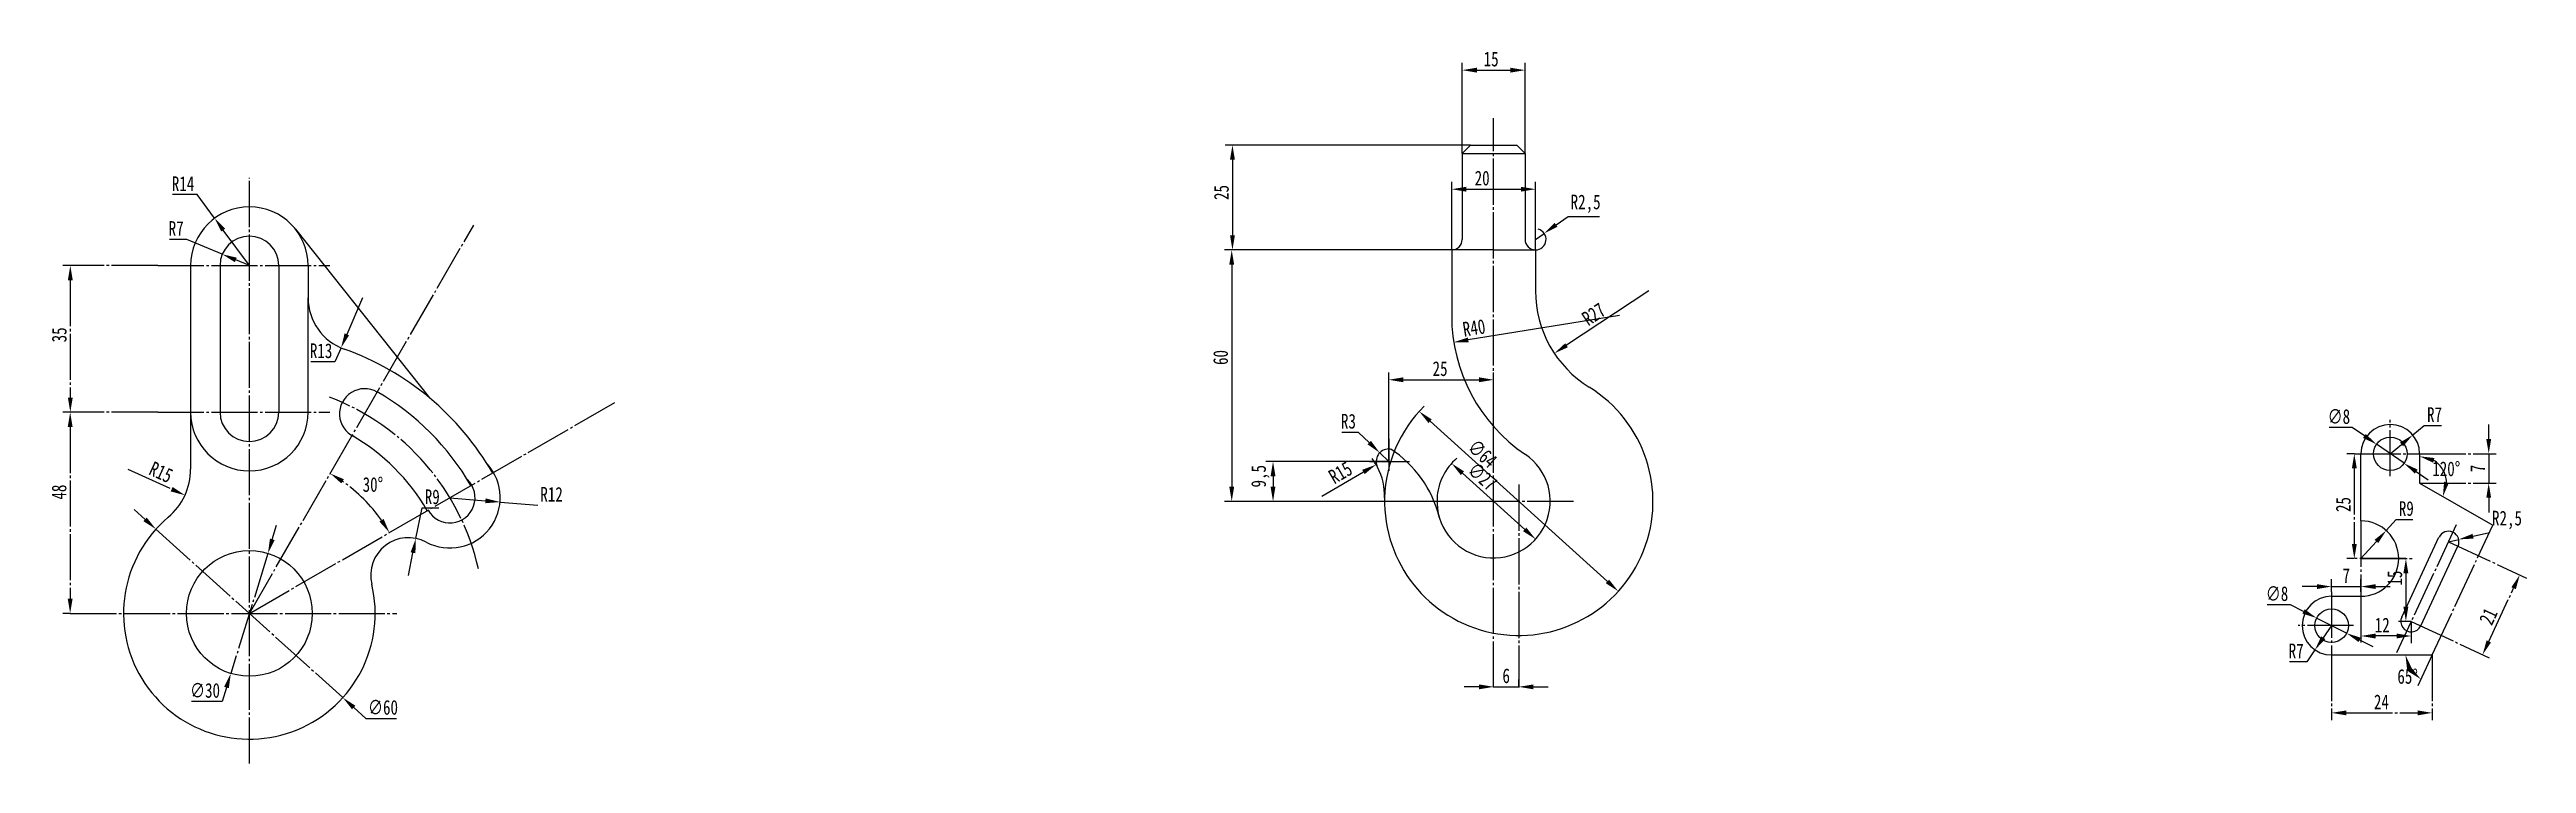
# Model space of a CAD drawing. Header units: millimetres. Extents: x 2720 to 3311, y 1378 to 1549.
import ezdxf

# ---------------------------------------------------------------- set-up
doc = ezdxf.new("R2010")
doc.units = ezdxf.units.MM
doc.linetypes.add('JIS_08_11', pattern=[12.8, 11, -0.6, 0.6, -0.6])
doc.layers.add('中心线', color=9, linetype='JIS_08_11')
doc.styles.add('样式 1', font='')
doc.styles.get('样式 1').set_extended_font_data('HYSWLongFangSong')
doc.dimstyles.new('我的标注', dxfattribs={"dimscale": 1.4, "dimtxt": 2.5, "dimasz": 2.5, "dimexe": 1.25, "dimexo": 0, "dimtad": 1, "dimdec": 1, "dimtxsty": '样式 1', "dimcen": 2.5, "dimadec": 0, "dimazin": 0, "dimtfac": 1, "dimtdec": 1, "dimtmove": 0, "dimatfit": 1, "dimfxl": 1, "dimarcsym": 0})
doc.dimstyles.new('我的标注$2', dxfattribs={"dimscale": 1.4, "dimtxt": 2.5, "dimasz": 2.5, "dimexe": 1.25, "dimexo": 0, "dimtad": 2, "dimtih": 1, "dimtoh": 1, "dimdec": 1, "dimtxsty": '样式 1', "dimcen": 2.5, "dimadec": 0, "dimazin": 0, "dimtfac": 1, "dimtdec": 1, "dimtmove": 0, "dimatfit": 2, "dimfxl": 1, "dimarcsym": 0})
doc.dimstyles.new('我的标注$3', dxfattribs={"dimscale": 1.4, "dimtxt": 2.5, "dimasz": 2.5, "dimexe": 1.25, "dimexo": 0, "dimtad": 1, "dimtoh": 1, "dimdec": 1, "dimtxsty": '样式 1', "dimcen": 2.5, "dimadec": 0, "dimazin": 0, "dimtfac": 1, "dimtdec": 1, "dimtmove": 0, "dimatfit": 1, "dimfxl": 1, "dimarcsym": 0})
doc.dimstyles.new('我的标注$4', dxfattribs={"dimscale": 1.4, "dimtxt": 2.5, "dimasz": 2.5, "dimexe": 1.25, "dimexo": 0, "dimtad": 1, "dimtoh": 1, "dimdec": 1, "dimtxsty": '样式 1', "dimcen": 2.5, "dimadec": 0, "dimazin": 0, "dimtfac": 1, "dimtdec": 1, "dimtmove": 0, "dimatfit": 2, "dimfxl": 1, "dimarcsym": 0})

# ---------------------------------------------------------------- blocks, each defined once
blk = doc.blocks.new('*D2')
at = {"layer": 'Defpoints', "color": 0, "transparency": 16777216}
for p in [(2772.21, 1428.58), (2763.36, 1399.91)]:
    blk.add_point(p, dxfattribs=at)
at = {"layer": '中心线', "color": 0, "lineweight": -2, "transparency": 16777216}
for p, q in [((2773.24, 1431.92), (2774.28, 1435.27)), ((2772.21, 1428.58), (2763.36, 1399.91)), ((2762.32, 1396.57), (2761.29, 1393.23)), ((2761.29, 1393.23), (2754, 1393.23))]:
    blk.add_line(p, q, dxfattribs=at)
at = {"layer": '中心线', "color": 0, "transparency": 16777216}
for points in [[(2772.69, 1432.09), (2773.8, 1431.75), (2772.21, 1428.58)], [(2761.77, 1396.74), (2762.88, 1396.4), (2763.36, 1399.91)]]:
    blk.add_solid(points, dxfattribs=at)
at = {"layer": '中心线', "color": 0, "transparency": 16777216, "insert": (2757.21, 1395.85), "char_height": 3.5, "attachment_point": 5, "style": '样式 1'}
blk.add_mtext('∅30', dxfattribs=at)
blk = doc.blocks.new('*D3')
at = {"layer": 'Defpoints', "color": 0, "transparency": 16777216}
for p in [(2745.51, 1434.34), (2790.06, 1394.15)]:
    blk.add_point(p, dxfattribs=at)
at = {"layer": '中心线', "color": 0, "lineweight": -2, "transparency": 16777216}
for p, q in [((2742.91, 1436.69), (2740.31, 1439.03)), ((2745.51, 1434.34), (2790.06, 1394.15)), ((2792.66, 1391.81), (2795.57, 1389.18)), ((2795.57, 1389.18), (2802.86, 1389.18))]:
    blk.add_line(p, q, dxfattribs=at)
at = {"layer": '中心线', "color": 0, "transparency": 16777216}
for points in [[(2743.3, 1437.12), (2742.52, 1436.25), (2745.51, 1434.34)], [(2793.05, 1392.24), (2792.27, 1391.37), (2790.06, 1394.15)]]:
    blk.add_solid(points, dxfattribs=at)
at = {"layer": '中心线', "color": 0, "transparency": 16777216, "insert": (2799.65, 1391.81), "char_height": 3.5, "attachment_point": 5, "style": '样式 1'}
blk.add_mtext('∅60', dxfattribs=at)
blk = doc.blocks.new('*D4')
at = {"layer": 'Defpoints', "color": 0, "transparency": 16777216}
for p in [(2761.32, 1499.94), (2767.78, 1497.25)]:
    blk.add_point(p, dxfattribs=at)
at = {"layer": '中心线', "color": 0, "lineweight": -2, "transparency": 16777216}
for p, q in [((2752.84, 1503.47), (2748.71, 1503.47)), ((2761.32, 1499.94), (2752.84, 1503.47)), ((2767.78, 1497.25), (2764.55, 1498.59))]:
    blk.add_line(p, q, dxfattribs=at)
at = {"layer": '中心线', "color": 0, "transparency": 16777216}
blk.add_solid([(2764.78, 1499.13), (2764.33, 1498.05), (2761.32, 1499.94)], dxfattribs=at)
at = {"layer": '中心线', "color": 0, "transparency": 16777216, "insert": (2750.33, 1506.09), "char_height": 3.5, "attachment_point": 5, "style": '样式 1'}
blk.add_mtext('R7', dxfattribs=at)
blk = doc.blocks.new('*D5')
at = {"layer": 'Defpoints', "color": 0, "transparency": 16777216}
for p in [(2759.49, 1508.52), (2767.78, 1497.25)]:
    blk.add_point(p, dxfattribs=at)
at = {"layer": '中心线', "color": 0, "lineweight": -2, "transparency": 16777216}
for p, q in [((2755.34, 1514.16), (2749.46, 1514.16)), ((2759.49, 1508.52), (2755.34, 1514.16)), ((2767.78, 1497.25), (2761.56, 1505.7))]:
    blk.add_line(p, q, dxfattribs=at)
at = {"layer": '中心线', "color": 0, "transparency": 16777216}
blk.add_solid([(2762.03, 1506.05), (2761.09, 1505.36), (2759.49, 1508.52)], dxfattribs=at)
at = {"layer": '中心线', "color": 0, "transparency": 16777216, "insert": (2751.96, 1516.78), "char_height": 3.5, "attachment_point": 5, "style": '样式 1'}
blk.add_mtext('R14', dxfattribs=at)
blk = doc.blocks.new('*D6')
at = {"layer": 'Defpoints', "color": 0, "transparency": 16777216}
for p in [(2815.6, 1441.85), (2827.56, 1440.82)]:
    blk.add_point(p, dxfattribs=at)
at = {"layer": '中心线', "color": 0, "lineweight": -2, "transparency": 16777216}
for p, q in [((2815.6, 1441.85), (2824.07, 1441.12)), ((2827.56, 1440.82), (2836.55, 1440.05))]:
    blk.add_line(p, q, dxfattribs=at)
at = {"layer": '中心线', "color": 0, "transparency": 16777216}
blk.add_solid([(2824.12, 1441.7), (2824.02, 1440.54), (2827.56, 1440.82)], dxfattribs=at)
at = {"layer": '中心线', "color": 0, "transparency": 16777216, "insert": (2839.85, 1442.67), "char_height": 3.5, "attachment_point": 5, "style": '样式 1'}
blk.add_mtext('R12', dxfattribs=at)
blk = doc.blocks.new('*D7')
at = {"layer": 'Defpoints', "color": 0, "transparency": 16777216}
for p in [(2821.28, 1506.91), (2855.01, 1464.61), (2797.32, 1439.03), (2767.78, 1414.25), (2767.78, 1414.25)]:
    blk.add_point(p, dxfattribs=at)
at = {"layer": '中心线', "color": 0, "lineweight": -2, "transparency": 16777216}
blk.add_arc((2767.78, 1414.25), 38.56, 35.20211, 54.79789, dxfattribs=at)
at = {"layer": '中心线', "color": 0, "transparency": 16777216}
for points in [[(2789.7, 1445.27), (2790.33, 1446.25), (2787.07, 1447.64)], [(2799.79, 1436.79), (2798.8, 1436.16), (2801.18, 1433.53)]]:
    blk.add_solid(points, dxfattribs=at)
at = {"layer": '中心线', "color": 0, "transparency": 16777216, "insert": (2797.24, 1444.98), "char_height": 3.5, "attachment_point": 5, "style": '样式 1'}
blk.add_mtext('30°', dxfattribs=at)
blk = doc.blocks.new('*D8')
at = {"layer": 'Defpoints', "color": 0, "transparency": 16777216}
for p in [(2794.78, 1489.55), (2789.64, 1477.61)]:
    blk.add_point(p, dxfattribs=at)
at = {"layer": '中心线', "color": 0, "lineweight": -2, "transparency": 16777216}
for p, q in [((2794.78, 1489.55), (2791.02, 1480.83)), ((2789.64, 1477.61), (2788.2, 1474.27)), ((2788.2, 1474.27), (2782.45, 1474.27))]:
    blk.add_line(p, q, dxfattribs=at)
at = {"layer": '中心线', "color": 0, "transparency": 16777216}
blk.add_solid([(2790.49, 1481.06), (2791.56, 1480.6), (2789.64, 1477.61)], dxfattribs=at)
at = {"layer": '中心线', "color": 0, "transparency": 16777216, "insert": (2784.89, 1476.89), "char_height": 3.5, "attachment_point": 5, "style": '样式 1'}
blk.add_mtext('R13', dxfattribs=at)
blk = doc.blocks.new('*D9')
at = {"layer": 'Defpoints', "color": 0, "transparency": 16777216}
for p in [(2807.49, 1432.15), (2805.71, 1423.33)]:
    blk.add_point(p, dxfattribs=at)
at = {"layer": '中心线', "color": 0, "lineweight": -2, "transparency": 16777216}
for p, q in [((2807.49, 1432.15), (2808.95, 1439.43)), ((2808.95, 1439.43), (2812.97, 1439.43)), ((2805.71, 1423.33), (2806.8, 1428.72))]:
    blk.add_line(p, q, dxfattribs=at)
at = {"layer": '中心线', "color": 0, "transparency": 16777216}
blk.add_solid([(2806.22, 1428.83), (2807.37, 1428.6), (2807.49, 1432.15)], dxfattribs=at)
at = {"layer": '中心线', "color": 0, "transparency": 16777216, "insert": (2811.4, 1442.05), "char_height": 3.5, "attachment_point": 5, "style": '样式 1'}
blk.add_mtext('R9', dxfattribs=at)
blk = doc.blocks.new('*D10')
at = {"layer": 'Defpoints', "color": 0, "transparency": 16777216}
for p in [(2738.78, 1448.66), (2752.44, 1442.44)]:
    blk.add_point(p, dxfattribs=at)
at = {"layer": '中心线', "color": 0, "lineweight": -2, "transparency": 16777216}
blk.add_line((2738.78, 1448.66), (2749.25, 1443.89), dxfattribs=at)
at = {"layer": '中心线', "color": 0, "transparency": 16777216}
blk.add_solid([(2749.49, 1444.42), (2749.01, 1443.36), (2752.44, 1442.44)], dxfattribs=at)
at = {"layer": '中心线', "color": 0, "transparency": 16777216, "insert": (2746.71, 1447.93), "char_height": 3.5, "attachment_point": 5, "rotation": 335.51103, "style": '样式 1'}
blk.add_mtext('R15', dxfattribs=at)
blk = doc.blocks.new('*D11')
at = {"layer": 'Defpoints', "color": 0, "transparency": 16777216}
for p in [(2725.08, 1497.25), (2725.08, 1462.25), (2725.08, 1462.25)]:
    blk.add_point(p, dxfattribs=at)
at = {"layer": '中心线', "color": 0, "lineweight": -2, "transparency": 16777216}
for p, q in [((2725.08, 1497.25), (2723.33, 1497.25)), ((2725.08, 1493.75), (2725.08, 1465.75)), ((2725.08, 1462.25), (2723.33, 1462.25))]:
    blk.add_line(p, q, dxfattribs=at)
at = {"layer": '中心线', "color": 0, "transparency": 16777216}
for points in [[(2724.5, 1493.75), (2725.66, 1493.75), (2725.08, 1497.25)], [(2724.5, 1465.75), (2725.66, 1465.75), (2725.08, 1462.25)]]:
    blk.add_solid(points, dxfattribs=at)
at = {"layer": '中心线', "color": 0, "transparency": 16777216, "insert": (2722.46, 1480.71), "char_height": 3.5, "attachment_point": 5, "rotation": 90, "style": '样式 1'}
blk.add_mtext('35', dxfattribs=at)
blk = doc.blocks.new('*D12')
at = {"layer": 'Defpoints', "color": 0, "transparency": 16777216}
for p in [(2725.08, 1462.25), (2725.05, 1414.25), (2725.08, 1414.25)]:
    blk.add_point(p, dxfattribs=at)
at = {"layer": '中心线', "color": 0, "lineweight": -2, "transparency": 16777216}
for p, q in [((2725.08, 1462.25), (2723.3, 1462.25)), ((2725.05, 1458.75), (2725.05, 1417.75)), ((2725.08, 1414.25), (2723.3, 1414.25))]:
    blk.add_line(p, q, dxfattribs=at)
at = {"layer": '中心线', "color": 0, "transparency": 16777216}
for points in [[(2724.47, 1458.75), (2725.63, 1458.75), (2725.05, 1462.25)], [(2724.47, 1417.75), (2725.63, 1417.75), (2725.05, 1414.25)]]:
    blk.add_solid(points, dxfattribs=at)
at = {"layer": '中心线', "color": 0, "transparency": 16777216, "insert": (2722.42, 1443.19), "char_height": 3.5, "attachment_point": 5, "rotation": 90, "style": '样式 1'}
blk.add_mtext('48', dxfattribs=at)
blk = doc.blocks.new('*D13')
at = {"layer": 'Defpoints', "color": 0, "transparency": 16777216}
for p in [(3275.03, 1454.6), (3281.62, 1450.06)]:
    blk.add_point(p, dxfattribs=at)
at = {"layer": '中心线', "color": 0, "lineweight": -2, "transparency": 16777216}
for p, q in [((3269.26, 1458.57), (3263.73, 1458.57)), ((3272.15, 1456.59), (3269.26, 1458.57)), ((3281.62, 1450.06), (3275.03, 1454.6)), ((3284.5, 1448.08), (3287.38, 1446.09))]:
    blk.add_line(p, q, dxfattribs=at)
at = {"layer": '中心线', "color": 0, "transparency": 16777216}
for points in [[(3272.48, 1457.07), (3271.82, 1456.11), (3275.03, 1454.6)], [(3284.83, 1448.56), (3284.17, 1447.6), (3281.62, 1450.06)]]:
    blk.add_solid(points, dxfattribs=at)
at = {"layer": '中心线', "color": 0, "transparency": 16777216, "insert": (3266.06, 1461.2), "char_height": 3.5, "attachment_point": 5, "style": '样式 1'}
blk.add_mtext('∅8', dxfattribs=at)
blk = doc.blocks.new('*D14')
at = {"layer": 'Defpoints', "color": 0, "transparency": 16777216}
for p in [(3283.69, 1456.83), (3278.32, 1452.33)]:
    blk.add_point(p, dxfattribs=at)
at = {"layer": '中心线', "color": 0, "lineweight": -2, "transparency": 16777216}
for p, q in [((3283.69, 1456.83), (3286.37, 1459.07)), ((3286.37, 1459.07), (3290.5, 1459.07)), ((3278.32, 1452.33), (3281.01, 1454.58))]:
    blk.add_line(p, q, dxfattribs=at)
at = {"layer": '中心线', "color": 0, "transparency": 16777216}
blk.add_solid([(3280.63, 1455.03), (3281.38, 1454.13), (3283.69, 1456.83)], dxfattribs=at)
at = {"layer": '中心线', "color": 0, "transparency": 16777216, "insert": (3288.87, 1461.7), "char_height": 3.5, "attachment_point": 5, "style": '样式 1'}
blk.add_mtext('R7', dxfattribs=at)
blk = doc.blocks.new('*D15')
at = {"layer": 'Defpoints', "color": 0, "transparency": 16777216}
for p in [(3269.8, 1452.33), (3269.74, 1427.33), (3269.74, 1427.33)]:
    blk.add_point(p, dxfattribs=at)
at = {"layer": '中心线', "color": 0, "lineweight": -2, "transparency": 16777216}
for p, q in [((3269.8, 1452.33), (3267.99, 1452.33)), ((3269.74, 1448.83), (3269.74, 1430.83)), ((3269.74, 1427.33), (3267.99, 1427.33))]:
    blk.add_line(p, q, dxfattribs=at)
at = {"layer": '中心线', "color": 0, "transparency": 16777216}
for points in [[(3269.16, 1448.83), (3270.33, 1448.83), (3269.74, 1452.33)], [(3269.16, 1430.83), (3270.33, 1430.83), (3269.74, 1427.33)]]:
    blk.add_solid(points, dxfattribs=at)
at = {"layer": '中心线', "color": 0, "transparency": 16777216, "insert": (3267.12, 1440.23), "char_height": 3.5, "attachment_point": 5, "rotation": 90, "style": '样式 1'}
blk.add_mtext('25', dxfattribs=at)
blk = doc.blocks.new('*D16')
at = {"layer": 'Defpoints', "color": 0, "transparency": 16777216}
for p in [(3285.32, 1452.33), (3289.43, 1450.23), (3285.32, 1445.33), (3285.32, 1445.33), (3305.33, 1433.78)]:
    blk.add_point(p, dxfattribs=at)
at = {"layer": '中心线', "color": 0, "lineweight": -2, "transparency": 16777216}
blk.add_arc((3285.32, 1445.33), 6.4, 1.75094, 58.24906, dxfattribs=at)
at = {"layer": '中心线', "color": 0, "transparency": 16777216}
for points in [[(3288.53, 1450.21), (3288.85, 1451.33), (3285.32, 1451.73)], [(3292.28, 1445.39), (3291.15, 1445.67), (3290.86, 1442.13)]]:
    blk.add_solid(points, dxfattribs=at)
at = {"layer": '中心线', "color": 0, "transparency": 16777216, "insert": (3291.67, 1448.72), "char_height": 3.5, "attachment_point": 5, "style": '样式 1'}
blk.add_mtext('120°', dxfattribs=at)
blk = doc.blocks.new('*D17')
at = {"layer": 'Defpoints', "color": 0, "transparency": 16777216}
for p in [(3285.32, 1452.33), (3285.32, 1445.33), (3301.79, 1445.33)]:
    blk.add_point(p, dxfattribs=at)
at = {"layer": '中心线', "color": 0, "lineweight": -2, "transparency": 16777216}
for p, q in [((3301.79, 1455.83), (3301.79, 1459.33)), ((3285.32, 1452.33), (3303.54, 1452.33)), ((3301.79, 1452.33), (3301.79, 1445.33)), ((3285.32, 1445.33), (3303.54, 1445.33)), ((3301.79, 1441.83), (3301.79, 1438.33))]:
    blk.add_line(p, q, dxfattribs=at)
at = {"layer": '中心线', "color": 0, "transparency": 16777216}
for points in [[(3301.21, 1455.83), (3302.37, 1455.83), (3301.79, 1452.33)], [(3301.21, 1441.83), (3302.37, 1441.83), (3301.79, 1445.33)]]:
    blk.add_solid(points, dxfattribs=at)
at = {"layer": '中心线', "color": 0, "transparency": 16777216, "insert": (3299.16, 1448.83), "char_height": 3.5, "attachment_point": 5, "rotation": 90, "style": '样式 1'}
blk.add_mtext('7', dxfattribs=at)
blk = doc.blocks.new('*D18')
at = {"layer": 'Defpoints', "color": 0, "transparency": 16777216}
for p in [(3264.32, 1419.39), (3271.32, 1420.65), (3271.32, 1419.39)]:
    blk.add_point(p, dxfattribs=at)
at = {"layer": '中心线', "color": 0, "lineweight": -2, "transparency": 16777216}
for p, q in [((3260.82, 1420.65), (3257.32, 1420.65)), ((3264.32, 1419.39), (3264.32, 1422.4)), ((3264.32, 1420.65), (3271.32, 1420.65)), ((3271.32, 1419.39), (3271.32, 1422.4)), ((3274.82, 1420.65), (3278.32, 1420.65))]:
    blk.add_line(p, q, dxfattribs=at)
at = {"layer": '中心线', "color": 0, "transparency": 16777216}
for points in [[(3260.82, 1421.23), (3260.82, 1420.07), (3264.32, 1420.65)], [(3274.82, 1421.23), (3274.82, 1420.07), (3271.32, 1420.65)]]:
    blk.add_solid(points, dxfattribs=at)
at = {"layer": '中心线', "color": 0, "transparency": 16777216, "insert": (3267.82, 1423.28), "char_height": 3.5, "attachment_point": 5, "style": '样式 1'}
blk.add_mtext('7', dxfattribs=at)
blk = doc.blocks.new('*D19')
at = {"layer": 'Defpoints', "color": 0, "transparency": 16777216}
for p in [(3260.76, 1413.14), (3267.89, 1409.52)]:
    blk.add_point(p, dxfattribs=at)
at = {"layer": '中心线', "color": 0, "lineweight": -2, "transparency": 16777216}
for p, q in [((3254.51, 1416.31), (3248.98, 1416.31)), ((3257.64, 1414.73), (3254.51, 1416.31)), ((3267.89, 1409.52), (3260.76, 1413.14)), ((3271.01, 1407.94), (3274.13, 1406.35))]:
    blk.add_line(p, q, dxfattribs=at)
at = {"layer": '中心线', "color": 0, "transparency": 16777216}
for points in [[(3257.9, 1415.25), (3257.37, 1414.21), (3260.76, 1413.14)], [(3271.27, 1408.46), (3270.75, 1407.42), (3267.89, 1409.52)]]:
    blk.add_solid(points, dxfattribs=at)
at = {"layer": '中心线', "color": 0, "transparency": 16777216, "insert": (3251.31, 1418.94), "char_height": 3.5, "attachment_point": 5, "style": '样式 1'}
blk.add_mtext('∅8', dxfattribs=at)
blk = doc.blocks.new('*D20')
at = {"layer": 'Defpoints', "color": 0, "transparency": 16777216}
for p in [(3264.32, 1411.33), (3260.36, 1405.56)]:
    blk.add_point(p, dxfattribs=at)
at = {"layer": '中心线', "color": 0, "lineweight": -2, "transparency": 16777216}
for p, q in [((3264.32, 1411.33), (3262.34, 1408.45)), ((3258.38, 1402.67), (3254.26, 1402.67)), ((3260.36, 1405.56), (3258.38, 1402.67))]:
    blk.add_line(p, q, dxfattribs=at)
at = {"layer": '中心线', "color": 0, "transparency": 16777216}
blk.add_solid([(3261.86, 1408.78), (3262.82, 1408.12), (3260.36, 1405.56)], dxfattribs=at)
at = {"layer": '中心线', "color": 0, "transparency": 16777216, "insert": (3255.88, 1405.3), "char_height": 3.5, "attachment_point": 5, "style": '样式 1'}
blk.add_mtext('R7', dxfattribs=at)
blk = doc.blocks.new('*D21')
at = {"layer": 'Defpoints', "color": 0, "transparency": 16777216}
for p in [(3264.32, 1404.33), (3288.32, 1404.33), (3288.32, 1390.52)]:
    blk.add_point(p, dxfattribs=at)
at = {"layer": '中心线', "color": 0, "lineweight": -2, "transparency": 16777216}
for p, q in [((3264.32, 1404.33), (3264.32, 1388.77)), ((3288.32, 1404.33), (3288.32, 1388.77)), ((3267.82, 1390.52), (3284.82, 1390.52))]:
    blk.add_line(p, q, dxfattribs=at)
at = {"layer": '中心线', "color": 0, "transparency": 16777216}
for points in [[(3267.82, 1391.1), (3267.82, 1389.93), (3264.32, 1390.52)], [(3284.82, 1391.1), (3284.82, 1389.93), (3288.32, 1390.52)]]:
    blk.add_solid(points, dxfattribs=at)
at = {"layer": '中心线', "color": 0, "transparency": 16777216, "insert": (3276.2, 1393.14), "char_height": 3.5, "attachment_point": 5, "style": '样式 1'}
blk.add_mtext('24', dxfattribs=at)
blk = doc.blocks.new('*D22')
at = {"layer": 'Defpoints', "color": 0, "transparency": 16777216}
for p in [(3292.2, 1431.36), (3309.2, 1423.43), (3283.32, 1412.33)]:
    blk.add_point(p, dxfattribs=at)
at = {"layer": '中心线', "color": 0, "lineweight": -2, "transparency": 16777216}
for p, q in [((3292.2, 1431.36), (3310.79, 1422.69)), ((3301.81, 1407.57), (3307.73, 1420.26)), ((3283.32, 1412.33), (3301.92, 1403.66))]:
    blk.add_line(p, q, dxfattribs=at)
at = {"layer": '中心线', "color": 0, "transparency": 16777216}
for points in [[(3307.2, 1420.51), (3308.25, 1420.02), (3309.2, 1423.43)], [(3301.28, 1407.82), (3302.34, 1407.33), (3300.33, 1404.4)]]:
    blk.add_solid(points, dxfattribs=at)
at = {"layer": '中心线', "color": 0, "transparency": 16777216, "insert": (3301.69, 1413.53), "char_height": 3.5, "attachment_point": 5, "rotation": 65, "style": '样式 1'}
blk.add_mtext('21', dxfattribs=at)
blk = doc.blocks.new('*D23')
at = {"layer": 'Defpoints', "color": 0, "transparency": 16777216}
for p in [(3277.34, 1434.02), (3271.32, 1427.33)]:
    blk.add_point(p, dxfattribs=at)
at = {"layer": '中心线', "color": 0, "lineweight": -2, "transparency": 16777216}
for p, q in [((3277.34, 1434.02), (3279.69, 1436.62)), ((3279.69, 1436.62), (3283.71, 1436.62)), ((3271.32, 1427.33), (3275, 1431.42))]:
    blk.add_line(p, q, dxfattribs=at)
at = {"layer": '中心线', "color": 0, "transparency": 16777216}
blk.add_solid([(3274.57, 1431.81), (3275.44, 1431.03), (3277.34, 1434.02)], dxfattribs=at)
at = {"layer": '中心线', "color": 0, "transparency": 16777216, "insert": (3282.14, 1439.25), "char_height": 3.5, "attachment_point": 5, "style": '样式 1'}
blk.add_mtext('R9', dxfattribs=at)
blk = doc.blocks.new('*D24')
at = {"layer": 'Defpoints', "color": 0, "transparency": 16777216}
for p in [(3271.32, 1418.33), (3283.32, 1412.33), (3271.32, 1408.86)]:
    blk.add_point(p, dxfattribs=at)
at = {"layer": '中心线', "color": 0, "lineweight": -2, "transparency": 16777216}
for p, q in [((3271.32, 1418.33), (3271.32, 1407.11)), ((3283.32, 1412.33), (3283.32, 1407.11)), ((3279.82, 1408.86), (3274.82, 1408.86))]:
    blk.add_line(p, q, dxfattribs=at)
at = {"layer": '中心线', "color": 0, "transparency": 16777216}
for points in [[(3274.82, 1409.44), (3274.82, 1408.27), (3271.32, 1408.86)], [(3279.82, 1409.44), (3279.82, 1408.27), (3283.32, 1408.86)]]:
    blk.add_solid(points, dxfattribs=at)
at = {"layer": '中心线', "color": 0, "transparency": 16777216, "insert": (3276.4, 1411.48), "char_height": 3.5, "attachment_point": 5, "style": '样式 1'}
blk.add_mtext('12', dxfattribs=at)
blk = doc.blocks.new('*D25')
at = {"layer": 'Defpoints', "color": 0, "transparency": 16777216}
for p in [(3271.32, 1427.33), (3282.04, 1412.33), (3283.32, 1412.33)]:
    blk.add_point(p, dxfattribs=at)
at = {"layer": '中心线', "color": 0, "lineweight": -2, "transparency": 16777216}
for p, q in [((3271.32, 1427.33), (3283.79, 1427.33)), ((3282.04, 1423.83), (3282.04, 1415.83)), ((3283.32, 1412.33), (3280.29, 1412.33))]:
    blk.add_line(p, q, dxfattribs=at)
at = {"layer": '中心线', "color": 0, "transparency": 16777216}
for points in [[(3281.45, 1423.83), (3282.62, 1423.83), (3282.04, 1427.33)], [(3281.45, 1415.83), (3282.62, 1415.83), (3282.04, 1412.33)]]:
    blk.add_solid(points, dxfattribs=at)
at = {"layer": '中心线', "color": 0, "transparency": 16777216, "insert": (3279.41, 1422.68), "char_height": 3.5, "attachment_point": 5, "rotation": 90, "style": '样式 1'}
blk.add_mtext('15', dxfattribs=at)
blk = doc.blocks.new('*D26')
at = {"layer": 'Defpoints', "color": 0, "transparency": 16777216}
for p in [(3302.75, 1435.27), (3264.32, 1404.33), (3283.68, 1399.95), (3288.32, 1404.33), (3288.32, 1404.33)]:
    blk.add_point(p, dxfattribs=at)
at = {"layer": '中心线', "color": 0, "lineweight": -2, "transparency": 16777216}
blk.add_line((3288.32, 1404.33), (3284.88, 1396.96), dxfattribs=at)
blk.add_arc((3288.32, 1404.33), 6.39, 211.80918, 213.19082, dxfattribs=at)
at = {"layer": '中心线', "color": 0, "transparency": 16777216}
for points in [[(3282.33, 1400.81), (3283.46, 1401.13), (3281.94, 1404.33)], [(3283.36, 1401.28), (3282.6, 1400.4), (3285.62, 1398.54)]]:
    blk.add_solid(points, dxfattribs=at)
at = {"layer": '中心线', "color": 0, "transparency": 16777216, "insert": (3282.45, 1399.19), "char_height": 3.5, "attachment_point": 5, "style": '样式 1'}
blk.add_mtext('65°', dxfattribs=at)
blk = doc.blocks.new('*D27')
at = {"layer": 'Defpoints', "color": 0, "transparency": 16777216}
for p in [(3292.2, 1431.36), (3294.64, 1431.91)]:
    blk.add_point(p, dxfattribs=at)
at = {"layer": '中心线', "color": 0, "lineweight": -2, "transparency": 16777216}
for p, q in [((3292.2, 1431.36), (3294.64, 1431.91)), ((3298.05, 1432.67), (3301.97, 1433.54))]:
    blk.add_line(p, q, dxfattribs=at)
at = {"layer": '中心线', "color": 0, "transparency": 16777216}
blk.add_solid([(3297.93, 1433.24), (3298.18, 1432.1), (3294.64, 1431.91)], dxfattribs=at)
at = {"layer": '中心线', "color": 0, "transparency": 16777216, "insert": (3306.15, 1436.53), "char_height": 3.5, "width": 3.2725, "attachment_point": 5, "style": '样式 1'}
blk.add_mtext('R2,5', dxfattribs=at)
blk = doc.blocks.new('*D28')
at = {"color": 0, "lineweight": -2, "transparency": 16777216}
for p, q in [((3058.99, 1525.99), (3000.46, 1525.99)), ((3002.21, 1522.49), (3002.21, 1504.49)), ((3054.58, 1500.99), (3000.46, 1500.99))]:
    blk.add_line(p, q, dxfattribs=at)
at = {"color": 0, "transparency": 16777216}
for points in [[(3001.63, 1522.49), (3002.8, 1522.49), (3002.21, 1525.99)], [(3001.63, 1504.49), (3002.8, 1504.49), (3002.21, 1500.99)]]:
    blk.add_solid(points, dxfattribs=at)
at = {"layer": 'Defpoints', "color": 0, "transparency": 16777216}
for p in [(3058.99, 1525.99), (3002.21, 1500.99), (3054.58, 1500.99)]:
    blk.add_point(p, dxfattribs=at)
at = {"color": 0, "transparency": 16777216, "insert": (2999.59, 1514.68), "char_height": 3.5, "attachment_point": 5, "rotation": 90, "style": '样式 1'}
blk.add_mtext('25', dxfattribs=at)
blk = doc.blocks.new('*D29')
at = {"color": 0, "lineweight": -2, "transparency": 16777216}
for p, q in [((3054.49, 1500.99), (3000.29, 1500.99)), ((3002.04, 1497.49), (3002.04, 1444.49)), ((3064.49, 1440.99), (3000.29, 1440.99))]:
    blk.add_line(p, q, dxfattribs=at)
at = {"color": 0, "transparency": 16777216}
for points in [[(3001.46, 1497.49), (3002.62, 1497.49), (3002.04, 1500.99)], [(3001.46, 1444.49), (3002.62, 1444.49), (3002.04, 1440.99)]]:
    blk.add_solid(points, dxfattribs=at)
at = {"layer": 'Defpoints', "color": 0, "transparency": 16777216}
for p in [(3054.49, 1500.99), (3002.04, 1440.99), (3064.49, 1440.99)]:
    blk.add_point(p, dxfattribs=at)
at = {"color": 0, "transparency": 16777216, "insert": (2999.41, 1475.31), "char_height": 3.5, "attachment_point": 5, "rotation": 90, "style": '样式 1'}
blk.add_mtext('60', dxfattribs=at)
blk = doc.blocks.new('*D30')
at = {"color": 0, "lineweight": -2, "transparency": 16777216}
for p, q in [((3039.65, 1450.49), (3010.14, 1450.49)), ((3011.89, 1446.99), (3011.89, 1444.49)), ((3040.48, 1440.99), (3010.14, 1440.99))]:
    blk.add_line(p, q, dxfattribs=at)
at = {"color": 0, "transparency": 16777216}
for points in [[(3011.3, 1446.99), (3012.47, 1446.99), (3011.89, 1450.49)], [(3011.3, 1444.49), (3012.47, 1444.49), (3011.89, 1440.99)]]:
    blk.add_solid(points, dxfattribs=at)
at = {"layer": 'Defpoints', "color": 0, "transparency": 16777216}
for p in [(3039.65, 1450.49), (3011.89, 1440.99), (3040.48, 1440.99)]:
    blk.add_point(p, dxfattribs=at)
at = {"color": 0, "transparency": 16777216, "insert": (3008.89, 1446.98), "char_height": 3.5, "attachment_point": 5, "rotation": 90, "style": '样式 1'}
blk.add_mtext('9,5', dxfattribs=at)
blk = doc.blocks.new('*D31')
at = {"color": 0, "lineweight": -2, "transparency": 16777216}
for p, q in [((3060.99, 1396.73), (3057.49, 1396.73)), ((3064.49, 1396.56), (3064.49, 1398.48)), ((3064.49, 1396.73), (3070.49, 1396.73)), ((3070.49, 1396.56), (3070.49, 1398.48)), ((3073.99, 1396.73), (3077.49, 1396.73))]:
    blk.add_line(p, q, dxfattribs=at)
at = {"color": 0, "transparency": 16777216}
for points in [[(3060.99, 1397.31), (3060.99, 1396.14), (3064.49, 1396.73)], [(3073.99, 1397.31), (3073.99, 1396.14), (3070.49, 1396.73)]]:
    blk.add_solid(points, dxfattribs=at)
at = {"layer": 'Defpoints', "color": 0, "transparency": 16777216}
for p in [(3064.49, 1396.56), (3070.49, 1396.73), (3070.49, 1396.56)]:
    blk.add_point(p, dxfattribs=at)
at = {"color": 0, "transparency": 16777216, "insert": (3067.49, 1399.35), "char_height": 3.5, "attachment_point": 5, "style": '样式 1'}
blk.add_mtext('6', dxfattribs=at)
blk = doc.blocks.new('*D32')
at = {"color": 0, "lineweight": -2, "transparency": 16777216}
for p, q in [((3056.99, 1523.99), (3056.99, 1545.62)), ((3060.49, 1543.87), (3068.49, 1543.87)), ((3071.99, 1523.99), (3071.99, 1545.62))]:
    blk.add_line(p, q, dxfattribs=at)
at = {"color": 0, "transparency": 16777216}
for points in [[(3060.49, 1544.45), (3060.49, 1543.29), (3056.99, 1543.87)], [(3068.49, 1544.45), (3068.49, 1543.29), (3071.99, 1543.87)]]:
    blk.add_solid(points, dxfattribs=at)
at = {"layer": 'Defpoints', "color": 0, "transparency": 16777216}
for p in [(3071.99, 1543.87), (3056.99, 1523.99), (3071.99, 1523.99)]:
    blk.add_point(p, dxfattribs=at)
at = {"color": 0, "transparency": 16777216, "insert": (3063.9, 1546.5), "char_height": 3.5, "attachment_point": 5, "style": '样式 1'}
blk.add_mtext('15', dxfattribs=at)
blk = doc.blocks.new('*D33')
at = {"color": 0, "lineweight": -2, "transparency": 16777216}
for p, q in [((3054.49, 1500.99), (3054.49, 1517.21)), ((3057.99, 1515.46), (3070.99, 1515.46)), ((3074.49, 1500.99), (3074.49, 1517.21))]:
    blk.add_line(p, q, dxfattribs=at)
at = {"color": 0, "transparency": 16777216}
for points in [[(3057.99, 1516.04), (3057.99, 1514.88), (3054.49, 1515.46)], [(3070.99, 1516.04), (3070.99, 1514.88), (3074.49, 1515.46)]]:
    blk.add_solid(points, dxfattribs=at)
at = {"layer": 'Defpoints', "color": 0, "transparency": 16777216}
for p in [(3074.49, 1515.46), (3054.49, 1500.99), (3074.49, 1500.99)]:
    blk.add_point(p, dxfattribs=at)
at = {"color": 0, "transparency": 16777216, "insert": (3061.76, 1518.09), "char_height": 3.5, "attachment_point": 5, "style": '样式 1'}
blk.add_mtext('20', dxfattribs=at)
blk = doc.blocks.new('*D34')
at = {"color": 0, "lineweight": -2, "transparency": 16777216}
for p, q in [((3039.49, 1450.49), (3039.49, 1471.74)), ((3064.49, 1450.49), (3064.49, 1471.74)), ((3042.99, 1469.99), (3060.99, 1469.99))]:
    blk.add_line(p, q, dxfattribs=at)
at = {"color": 0, "transparency": 16777216}
for points in [[(3042.99, 1470.58), (3042.99, 1469.41), (3039.49, 1469.99)], [(3060.99, 1470.58), (3060.99, 1469.41), (3064.49, 1469.99)]]:
    blk.add_solid(points, dxfattribs=at)
at = {"layer": 'Defpoints', "color": 0, "transparency": 16777216}
for p in [(3064.49, 1469.99), (3039.49, 1450.49), (3064.49, 1450.49)]:
    blk.add_point(p, dxfattribs=at)
at = {"color": 0, "transparency": 16777216, "insert": (3051.72, 1472.62), "char_height": 3.5, "attachment_point": 5, "style": '样式 1'}
blk.add_mtext('25', dxfattribs=at)
blk = doc.blocks.new('*D35')
at = {"color": 0, "lineweight": -2, "transparency": 16777216}
for p, q in [((3079.39, 1506.96), (3082.25, 1508.98)), ((3082.25, 1508.98), (3089.73, 1508.98)), ((3074.49, 1503.49), (3076.53, 1504.93))]:
    blk.add_line(p, q, dxfattribs=at)
blk.add_arc((3074.49, 1503.49), 2.5, 270, 75.36047, dxfattribs=at)
at = {"color": 0, "transparency": 16777216}
blk.add_solid([(3079.05, 1507.43), (3079.72, 1506.48), (3076.53, 1504.93)], dxfattribs=at)
at = {"layer": 'Defpoints', "color": 0, "transparency": 16777216}
for p in [(3074.49, 1503.49), (3076.53, 1504.93)]:
    blk.add_point(p, dxfattribs=at)
at = {"color": 0, "transparency": 16777216, "insert": (3086.43, 1511.97), "char_height": 3.5, "attachment_point": 5, "style": '样式 1'}
blk.add_mtext('R2,5', dxfattribs=at)
blk = doc.blocks.new('*D36')
at = {"color": 0, "lineweight": -2, "transparency": 16777216}
blk.add_line((3101.49, 1491.19), (3081.89, 1478.23), dxfattribs=at)
at = {"color": 0, "transparency": 16777216}
blk.add_solid([(3081.56, 1478.71), (3082.21, 1477.74), (3078.97, 1476.3)], dxfattribs=at)
at = {"layer": 'Defpoints', "color": 0, "transparency": 16777216}
for p in [(3101.49, 1491.19), (3078.97, 1476.3)]:
    blk.add_point(p, dxfattribs=at)
at = {"color": 0, "transparency": 16777216, "insert": (3088.35, 1485.65), "char_height": 3.5, "attachment_point": 5, "rotation": 33.4801, "style": '样式 1'}
blk.add_mtext('R27', dxfattribs=at)
blk = doc.blocks.new('*D37')
at = {"color": 0, "lineweight": -2, "transparency": 16777216}
blk.add_line((3094.49, 1485.29), (3058.45, 1479.5), dxfattribs=at)
at = {"color": 0, "transparency": 16777216}
blk.add_solid([(3058.36, 1480.08), (3058.54, 1478.93), (3054.99, 1478.95)], dxfattribs=at)
at = {"layer": 'Defpoints', "color": 0, "transparency": 16777216}
for p in [(3094.49, 1485.29), (3054.99, 1478.95)]:
    blk.add_point(p, dxfattribs=at)
at = {"color": 0, "transparency": 16777216, "insert": (3059.83, 1482.38), "char_height": 3.5, "attachment_point": 5, "rotation": 9.12166, "style": '样式 1'}
blk.add_mtext('R40', dxfattribs=at)
blk = doc.blocks.new('*D38')
at = {"color": 0, "lineweight": -2, "transparency": 16777216}
for p, q in [((3032.31, 1457.45), (3028.32, 1457.45)), ((3034.82, 1455.02), (3032.31, 1457.45)), ((3039.49, 1450.49), (3037.33, 1452.58))]:
    blk.add_line(p, q, dxfattribs=at)
at = {"color": 0, "transparency": 16777216}
blk.add_solid([(3035.23, 1455.43), (3034.41, 1454.6), (3037.33, 1452.58)], dxfattribs=at)
at = {"layer": 'Defpoints', "color": 0, "transparency": 16777216}
for p in [(3037.33, 1452.58), (3039.49, 1450.49)]:
    blk.add_point(p, dxfattribs=at)
at = {"color": 0, "transparency": 16777216, "insert": (3029.87, 1460.08), "char_height": 3.5, "attachment_point": 5, "style": '样式 1'}
blk.add_mtext('R3', dxfattribs=at)
blk = doc.blocks.new('*D39')
at = {"color": 0, "lineweight": -2, "transparency": 16777216}
blk.add_line((3023.5, 1442.21), (3033.45, 1447.99), dxfattribs=at)
blk.add_arc((3023.5, 1442.21), 15, 27.37641, 36.84294, dxfattribs=at)
at = {"color": 0, "transparency": 16777216}
blk.add_solid([(3033.15, 1448.5), (3033.74, 1447.49), (3036.47, 1449.75)], dxfattribs=at)
at = {"layer": 'Defpoints', "color": 0, "transparency": 16777216}
for p in [(3036.47, 1449.75), (3023.5, 1442.21)]:
    blk.add_point(p, dxfattribs=at)
at = {"color": 0, "transparency": 16777216, "insert": (3027.97, 1447.84), "char_height": 3.5, "attachment_point": 5, "rotation": 30.15843, "style": '样式 1'}
blk.add_mtext('R15', dxfattribs=at)
blk = doc.blocks.new('*D40')
at = {"color": 0, "lineweight": -2, "transparency": 16777216}
blk.add_line((3071.91, 1434.29), (3057.06, 1447.69), dxfattribs=at)
blk.add_arc((3064.49, 1440.99), 13.5, 130.50562, 177.08914, dxfattribs=at)
at = {"color": 0, "transparency": 16777216}
for points in [[(3057.45, 1448.13), (3056.67, 1447.26), (3054.47, 1450.04)], [(3072.3, 1434.73), (3071.52, 1433.86), (3074.51, 1431.95)]]:
    blk.add_solid(points, dxfattribs=at)
at = {"layer": 'Defpoints', "color": 0, "transparency": 16777216}
for p in [(3054.47, 1450.04), (3074.51, 1431.95)]:
    blk.add_point(p, dxfattribs=at)
at = {"color": 0, "transparency": 16777216, "insert": (3061.83, 1446.93), "char_height": 3.5, "attachment_point": 5, "rotation": 317.93285, "style": '样式 1'}
blk.add_mtext('∅27', dxfattribs=at)
blk = doc.blocks.new('*D41')
at = {"color": 0, "lineweight": -2, "transparency": 16777216}
blk.add_line((3091.63, 1421.88), (3049.35, 1460.11), dxfattribs=at)
blk.add_arc((3070.49, 1440.99), 32, 134.74863, 178.50894, dxfattribs=at)
at = {"color": 0, "transparency": 16777216}
for points in [[(3049.74, 1460.54), (3048.96, 1459.67), (3046.75, 1462.45)], [(3092.02, 1422.31), (3091.24, 1421.45), (3094.22, 1419.53)]]:
    blk.add_solid(points, dxfattribs=at)
at = {"layer": 'Defpoints', "color": 0, "transparency": 16777216}
for p in [(3046.75, 1462.45), (3094.22, 1419.53)]:
    blk.add_point(p, dxfattribs=at)
at = {"color": 0, "transparency": 16777216, "insert": (3061.83, 1452.36), "char_height": 3.5, "attachment_point": 5, "rotation": 317.88199, "style": '样式 1'}
blk.add_mtext('∅64', dxfattribs=at)

msp = doc.modelspace()

# ---------------------------------------------------------------- linework, layer by layer
for p, q in [((3058.99, 1525.99), (3056.99, 1523.99)), ((3056.99, 1523.99), (3071.99, 1523.99)), ((3056.99, 1523.99), (3056.99, 1503.49)), ((3058.99, 1525.99), (3069.99, 1525.99)), ((3069.99, 1525.99), (3071.99, 1523.99)), ((3071.99, 1523.99), (3071.99, 1503.49)), ((2778.75, 1505.95), (2810.73, 1465.67)), ((3064.49, 1500.99), (3054.49, 1500.99)), ((3054.49, 1500.99), (3054.49, 1485.29)), ((3064.49, 1500.99), (3074.49, 1500.99)), ((3074.49, 1500.99), (3074.49, 1491.19)), ((2753.78, 1497.25), (2753.78, 1448.66)), ((2760.78, 1497.25), (2760.78, 1462.25)), ((2774.78, 1497.25), (2774.78, 1462.25)), ((2781.78, 1497.25), (2781.78, 1489.55)), ((2781.78, 1462.25), (2781.78, 1489.55)), ((3271.32, 1436.33), (3271.32, 1452.33)), ((3285.32, 1452.33), (3285.32, 1445.33)), ((3285.32, 1445.33), (3302.75, 1435.27)), ((3281.06, 1413.39), (3289.93, 1432.42)), ((3285.59, 1411.28), (3294.46, 1430.31)), ((3264.32, 1418.33), (3271.32, 1418.33)), ((3264.32, 1404.33), (3288.32, 1404.33))]:
    msp.add_line(p, q)
for centre, radius in [((3278.32, 1452.33), 4), ((2767.78, 1414.25), 15), ((3264.32, 1411.33), 4)]:
    msp.add_circle(centre, radius)
at = {"linetype": 'Continuous'}
for centre, radius, start, end in [((2767.78, 1497.25), 14, 0, 180), ((2767.78, 1497.25), 7, 0, 180), ((2767.78, 1462.25), 14, 180, 0), ((2767.78, 1462.25), 7, 180, 0), ((3292.2, 1431.36), 2.5, 335, 155), ((3283.32, 1412.33), 2.5, 155, 335)]:
    msp.add_arc(centre, radius, start, end, dxfattribs=at)
for centre, radius, start, end in [((3054.49, 1503.49), 2.5, 270, 0), ((3074.49, 1503.49), 2.5, 180, 270), ((2794.78, 1489.55), 13, 180, 250.27537), ((3101.49, 1491.19), 27, 180, 238.30323), ((3094.49, 1485.29), 40, 180, 235.89248), ((2767.78, 1414.25), 67, 30, 70.27537), ((2795.27, 1461.86), 6, 60, 244.90468), ((2767.78, 1414.25), 61, 30, 60), ((3070.49, 1440.99), 32, 178.50894, 58.30323), ((2767.78, 1414.25), 49, 106.55515, 106.60155), ((3278.32, 1452.33), 7, 0, 180), ((2767.78, 1414.25), 49, 30, 60), ((3039.49, 1450.49), 3, 90, 207.37641), ((3025.3, 1430.78), 27, 13.86567, 57.14157), ((2738.78, 1448.66), 15, 310.12403, 0), ((2815.6, 1441.85), 12, 241.91538, 41.89102), ((3023.5, 1442.21), 15, 358.50894, 27.37641), ((3064.49, 1440.99), 13.5, 177.08914, 55.89248), ((2815.6, 1441.85), 6, 210, 46.07091), ((2767.78, 1414.25), 30, 130.12403, 13.46109), ((3271.32, 1427.33), 9, 270, 90), ((2805.71, 1423.33), 9, 61.91538, 193.46109), ((3264.32, 1411.33), 7, 90, 270)]:
    msp.add_arc(centre, radius, start, end)
msp.add_open_spline([(3039.49, 1453.49), (3039.64, 1453.49), (3039.82, 1453.54), (3039.95, 1453.46)], degree=3)
at = {"layer": '中心线'}
for p, q in [((3064.49, 1396.56), (3064.49, 1532.43)), ((2767.78, 1378.44), (2767.78, 1518.16)), ((2767.78, 1414.25), (2821.28, 1506.91)), ((2745.94, 1497.25), (2725.08, 1497.25)), ((2745.94, 1497.25), (2787, 1497.25)), ((2745.94, 1462.25), (2725.08, 1462.25)), ((2745.94, 1462.25), (2787, 1462.25)), ((2767.78, 1414.25), (2855.01, 1464.61)), ((3278.32, 1447.01), (3278.32, 1460.43)), ((3039.49, 1455.89), (3039.49, 1448.23)), ((3034.86, 1450.49), (3044.44, 1450.49)), ((3269.8, 1452.33), (3286.93, 1452.33)), ((3070.49, 1444.98), (3070.49, 1396.56)), ((3083.51, 1440.99), (3033.7, 1440.99)), ((3271.32, 1436.33), (3271.32, 1418.33)), ((3294.06, 1435.36), (3279.82, 1404.83)), ((3288.32, 1404.33), (3302.75, 1435.27)), ((3282.04, 1427.33), (3269.74, 1427.33)), ((3264.32, 1419.39), (3264.32, 1402.86)), ((2725.08, 1414.25), (2802.93, 1414.25)), ((3269.56, 1411.33), (3256.37, 1411.33))]:
    msp.add_line(p, q, dxfattribs=at)
msp.add_arc((2766.59, 1412.38), 57.19, 12.59748, 69.24996, dxfattribs=at)

# ---------------------------------------------------------------- dimensions: what is measured, and where the dimension line sits
for base, p1, p2, picture, middle in [((3071.99, 1543.87), (3056.99, 1523.99), (3071.99, 1523.99), '*D32', (3063.9, 1543.87)), ((3074.49, 1515.46), (3054.49, 1500.99), (3074.49, 1500.99), '*D33', (3061.76, 1515.46)), ((3064.49, 1469.99), (3039.49, 1450.49), (3064.49, 1450.49), '*D34', (3051.72, 1469.99)), ((3070.49, 1396.73), (3064.49, 1396.56), (3070.49, 1396.56), '*D31', (3067.49, 1396.73))]:
    dim = msp.add_linear_dim(base=base, p1=p1, p2=p2, dimstyle='我的标注')
    dim.commit()
    dim.dimension.update_dxf_attribs({"geometry": picture, "text_midpoint": middle, "dimtype": 160})
for base, p1, p2, picture, middle in [((3002.21, 1500.99), (3058.99, 1525.99), (3054.58, 1500.99), '*D28', (3002.21, 1514.68)), ((3002.04, 1440.99), (3054.49, 1500.99), (3064.49, 1440.99), '*D29', (3002.04, 1475.31)), ((3011.89, 1440.99), (3039.65, 1450.49), (3040.48, 1440.99), '*D30', (3011.89, 1446.98))]:
    dim = msp.add_linear_dim(base=base, p1=p1, p2=p2, angle=90, dimstyle='我的标注')
    dim.commit()
    dim.dimension.update_dxf_attribs({"geometry": picture, "text_midpoint": middle, "dimtype": 160})
for center, mpoint, picture, middle in [((3074.49, 1503.49), (3076.53, 1504.93), '*D35', (3086.43, 1508.98)), ((3101.49, 1491.19), (3078.97, 1476.3), '*D36', (3089.8, 1483.46)), ((3094.49, 1485.29), (3054.99, 1478.95), '*D37', (3060.24, 1479.79)), ((3039.49, 1450.49), (3037.33, 1452.58), '*D38', (3029.87, 1457.45)), ((3023.5, 1442.21), (3036.47, 1449.75), '*D39', (3029.29, 1445.57))]:
    dim = msp.add_radius_dim(center=center, mpoint=mpoint, dimstyle='我的标注$4')
    dim.commit()
    dim.dimension.update_dxf_attribs({"geometry": picture, "text_midpoint": middle, "dimtype": 164})
for p1, p2, picture, middle in [((3094.22, 1419.53), (3046.75, 1462.45), '*D41', (3060.07, 1450.41)), ((3074.51, 1431.95), (3054.47, 1450.04), '*D40', (3060.07, 1444.98))]:
    dim = msp.add_diameter_dim_2p(p1=p1, p2=p2, dimstyle='我的标注$3')
    dim.commit()
    dim.dimension.update_dxf_attribs({"geometry": picture, "text_midpoint": middle, "dimtype": 163})
for center, mpoint, picture, middle in [((2767.78, 1497.25), (2759.49, 1508.52), '*D5', (2751.96, 1514.16)), ((2767.78, 1497.25), (2761.32, 1499.94), '*D4', (2750.33, 1503.47)), ((2794.78, 1489.55), (2789.64, 1477.61), '*D8', (2784.89, 1474.27)), ((3278.32, 1452.33), (3283.69, 1456.83), '*D14', (3288.87, 1459.07)), ((2738.78, 1448.66), (2752.44, 1442.44), '*D10', (2745.62, 1445.54)), ((2805.71, 1423.33), (2807.49, 1432.15), '*D9', (2811.4, 1439.43)), ((2815.6, 1441.85), (2827.56, 1440.82), '*D6', (2839.85, 1440.05)), ((3271.32, 1427.33), (3277.34, 1434.02), '*D23', (3282.14, 1436.62)), ((3292.2, 1431.36), (3294.64, 1431.91), '*D27', (3306.15, 1433.54)), ((3264.32, 1411.33), (3260.36, 1405.56), '*D20', (3255.88, 1402.67))]:
    dim = msp.add_radius_dim(center=center, mpoint=mpoint, dimstyle='我的标注$4', dxfattribs=at)
    dim.commit()
    dim.dimension.update_dxf_attribs({"geometry": picture, "text_midpoint": middle, "dimtype": 164})
for base, line1, line2, picture, middle in [((2797.32, 1439.03), ((2767.78, 1414.25), (2855.01, 1464.61)), ((2767.78, 1414.25), (2821.28, 1506.91)), '*D7', (2794.47, 1442.09)), ((3289.43, 1450.23), ((3285.32, 1445.33), (3305.33, 1433.78)), ((3285.32, 1452.33), (3285.32, 1445.33)), '*D16', (3291.67, 1446.09)), ((3283.68, 1399.95), ((3264.32, 1404.33), (3288.32, 1404.33)), ((3288.32, 1404.33), (3302.75, 1435.27)), '*D26', (3282.45, 1401.82))]:
    dim = msp.add_angular_dim_2l(base=base, line1=line1, line2=line2, dimstyle='我的标注$2', dxfattribs=at)
    dim.commit()
    dim.dimension.update_dxf_attribs({"geometry": picture, "text_midpoint": middle, "dimtype": 162})
for base, p1, p2, angle, picture, middle, dimtype in [((2725.08, 1462.25), (2725.08, 1497.25), (2725.08, 1462.25), 90, '*D11', (2725.08, 1480.71), 160), ((2725.05, 1414.25), (2725.08, 1462.25), (2725.08, 1414.25), 90, '*D12', (2725.05, 1443.19), 160), ((3301.79, 1445.33), (3285.32, 1452.33), (3285.32, 1445.33), 90, '*D17', (3301.79, 1448.83), 160), ((3269.74, 1427.33), (3269.8, 1452.33), (3269.74, 1427.33), 90, '*D15', (3269.74, 1440.23), 160), ((3309.2, 1423.43), (3283.32, 1412.33), (3292.2, 1431.36), 65, '*D22', (3304.07, 1412.42), 161), ((3282.04, 1412.33), (3271.32, 1427.33), (3283.32, 1412.33), 90, '*D25', (3282.04, 1422.68), 160)]:
    dim = msp.add_linear_dim(base=base, p1=p1, p2=p2, angle=angle, dimstyle='我的标注', dxfattribs=at)
    dim.commit()
    dim.dimension.update_dxf_attribs({"geometry": picture, "text_midpoint": middle, "dimtype": dimtype})
for p1, p2, picture, middle in [((3281.62, 1450.06), (3275.03, 1454.6), '*D13', (3266.06, 1458.57)), ((2745.51, 1434.34), (2790.06, 1394.15), '*D3', (2799.65, 1389.18)), ((2772.21, 1428.58), (2763.36, 1399.91), '*D2', (2757.21, 1393.23)), ((3267.89, 1409.52), (3260.76, 1413.14), '*D19', (3251.31, 1416.31))]:
    dim = msp.add_diameter_dim_2p(p1=p1, p2=p2, dimstyle='我的标注$3', dxfattribs=at)
    dim.commit()
    dim.dimension.update_dxf_attribs({"geometry": picture, "text_midpoint": middle, "dimtype": 163})
for base, p1, p2, picture, middle in [((3271.32, 1420.65), (3264.32, 1419.39), (3271.32, 1419.39), '*D18', (3267.82, 1420.65)), ((3271.32, 1408.86), (3283.32, 1412.33), (3271.32, 1418.33), '*D24', (3276.4, 1408.86)), ((3288.32, 1390.52), (3264.32, 1404.33), (3288.32, 1404.33), '*D21', (3276.2, 1390.52))]:
    dim = msp.add_linear_dim(base=base, p1=p1, p2=p2, dimstyle='我的标注', dxfattribs=at)
    dim.commit()
    dim.dimension.update_dxf_attribs({"geometry": picture, "text_midpoint": middle, "dimtype": 160})

doc.saveas('drawing.dxf')
